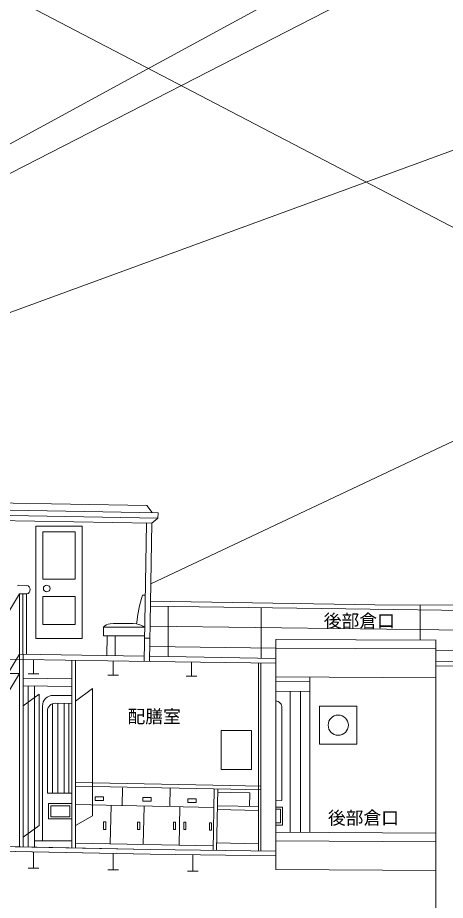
# Model space of a CAD drawing. Units: millimetres, scale not verified. Extents: x -51052 to 51048, y -29700 to 29700.
# Drawn here: x -24456 to -18436, y -15323 to -2903 of the extents above; entities that cross this region are included whole.
import ezdxf
from ezdxf.enums import TextEntityAlignment as Align

# ---------------------------------------------------------------- set-up
doc = ezdxf.new("R2010")
doc.units = ezdxf.units.MM
doc.header["$LTSCALE"] = 100
doc.layers.add('0-3_keijou', color=7, linetype='Continuous', lineweight=18)
doc.layers.add('0-5_text', color=7, linetype='Continuous')
doc.styles.add('ＭＳ ゴシック', font='')
doc.styles.get('ＭＳ ゴシック').set_extended_font_data('MS Gothic')

msp = doc.modelspace()

# ---------------------------------------------------------------- linework, layer by layer
at = {"layer": '0-3_keijou'}
for p, q in [((-27316.4, -6504.5), (-10414.8, 2160.6)), ((-27271.4, -1190.8), (-10885.6, -9729.6)), ((-27211.9, -8018), (-9242.7, -1448.7)), ((-17493.3, -8469.6), (-22581.5, -10867.4)), ((-22564.3, -9867.8), (-22640, -9764.9)), ((-22481.6, -9944.6), (-22480.3, -9869.3)), ((-24201.1, -10056.9), (-23549.5, -10056.9)), ((-24201.1, -10056.9), (-24201.1, -11637.8)), ((-23549.5, -10056.9), (-23549.5, -11637.8)), ((-22481.6, -9944.6), (-22566.9, -10016.5)), ((-24104, -10138), (-23646.7, -10138)), ((-24104, -10138), (-24104, -10803.2)), ((-23646.7, -10138), (-23646.7, -10803.2)), ((-24104, -10803.2), (-23646.7, -10803.2)), ((-24330.3, -10890.9), (-24439.1, -10889.3)), ((-25603.5, -12943.9), (-24429.1, -11009.9)), ((-24330.3, -11011.3), (-24429.1, -11009.9)), ((-24428.6, -11860), (-24428.6, -11009.9)), ((-24384.9, -11860.6), (-24384.9, -11010.5)), ((-24330.3, -11861.4), (-24330.3, -11011.3)), ((-24104, -11045.5), (-24104, -11439.7)), ((-24104, -11045.5), (-23646.7, -11045.5)), ((-23646.7, -11045.5), (-23646.7, -11439.7)), ((-22699.7, -11026.5), (-22661.7, -11026.5)), ((-18791.2, -11169), (-18791.2, -11662.9)), ((-19494.9, -11226.1), (-22586.9, -11184)), ((-22335.9, -11187.4), (-22335.9, -11891.1)), ((-21027.3, -11205.2), (-21027.3, -11914)), ((-18099.6, -11243.7), (-19494.9, -11226.1)), ((-24104, -11439.7), (-23646.7, -11439.7)), ((-23248.1, -11476.9), (-23248.1, -11602.7)), ((-23248.1, -11476.9), (-22669.5, -11476.9)), ((-18099.6, -11523.4), (-22591.8, -11466.6)), ((-24201.1, -11637.8), (-23549.5, -11637.8)), ((-22671.6, -11602.7), (-23248.1, -11602.7)), ((-23196.2, -11602.7), (-23200.4, -11877.8)), ((-23086.2, -11602.7), (-23086.2, -11879.4)), ((-22594.6, -11633.2), (-22672.1, -11631.9)), ((-20824.3, -11652.2), (-18570, -11664.1)), ((-20824.3, -11652.2), (-20824.3, -12180.1)), ((-20820, -11652.2), (-18565.7, -11664.1)), ((-18570, -19331.4), (-18570, -11664.1)), ((-18570, -11664.1), (-18570, -12192)), ((-20824.3, -11772.6), (-22596.7, -11750.2)), ((-20824.3, -11773.6), (-18570, -11785.5)), ((-24377.2, -11934.7), (-28750.4, -11871.3)), ((-25499.1, -13623), (-24428.6, -11860)), ((-22676.5, -11885.4), (-24428.6, -11860)), ((-24428.6, -11860), (-24428.6, -14569.3)), ((-24377.2, -11860.7), (-24377.2, -14570.4)), ((-20824.3, -11917.6), (-22589.5, -11886.6)), ((-18099.6, -11807), (-18570, -11801.1)), ((-24231.9, -12136.8), (-24231.9, -11936.8)), ((-23693.8, -11945.3), (-23693.8, -14585.2)), ((-23642.4, -11945.3), (-23642.4, -14585.2)), ((-23110.2, -12153), (-23110.2, -11953)), ((-22011.4, -12168.2), (-22011.4, -11968.2)), ((-21067.9, -11980.7), (-21067.9, -14626.5)), ((-21032.9, -11981.2), (-21032.9, -14627)), ((-20824.3, -12184), (-20824.3, -11984)), ((-18099.6, -11964.8), (-18570, -11956.6)), ((-14685.9, -12076.3), (-18570, -12020.9)), ((-24306.9, -12136.8), (-24156.9, -12136.8)), ((-23185.2, -12153), (-23035.2, -12153)), ((-22086.4, -12168.2), (-21936.4, -12168.2)), ((-23693.8, -12206.3), (-24377.2, -12196.4)), ((-20824.3, -12180.1), (-18570, -12192)), ((-20824.3, -12180.1), (-20824.3, -14890)), ((-20824.3, -12244.1), (-20344.4, -12246.7)), ((-20344.4, -12182.7), (-20344.4, -14368)), ((-23693.8, -12316.1), (-24377.2, -12306.2)), ((-24306.7, -12307.2), (-24306.7, -14571.8)), ((-24220.4, -12308.5), (-24220.4, -14573.5)), ((-23402.7, -12343.7), (-23642.4, -12520.2)), ((-23402.7, -12343.7), (-23402.7, -14132.6)), ((-20824.3, -12380.2), (-20344.4, -12382.7)), ((-20623, -12381.2), (-20623, -14366.5)), ((-20476.8, -12382), (-20476.8, -14367.3)), ((-24152.4, -12421.4), (-24377.5, -12587.2)), ((-24152.4, -12421.4), (-24152.4, -14267.4)), ((-23693.8, -12442.8), (-23954.9, -12439)), ((-24107.1, -12589), (-24107.1, -14485.4)), ((-24038, -12659.2), (-24038, -13816.6)), ((-23965.3, -12555.7), (-23965.3, -13816.6)), ((-23693.8, -12552.6), (-23926.4, -12549.2)), ((-23890.6, -12549.7), (-23890.6, -13816.6)), ((-23802.4, -12551), (-23802.4, -13816.6)), ((-23734.5, -12552), (-23734.5, -13816.6)), ((-20736.6, -12612.6), (-20736.6, -13916)), ((-21590.4, -13482.2), (-21590.4, -12934.2)), ((-21462.9, -13708.4), (-23642.4, -13664.5)), ((-21456.1, -13760.5), (-23642.4, -13716.5)), ((-22981.2, -13740.7), (-22986.2, -13989.5)), ((-22307.6, -13743.4), (-22312.6, -13992.1)), ((-21688.1, -13755.8), (-21705.5, -14617.9)), ((-21640.8, -13756.8), (-21658.2, -14618.7)), ((-21032.9, -13717), (-21462.9, -13708.4)), ((-21032.9, -13769), (-21456.1, -13760.5)), ((-23693.8, -13816.6), (-24038, -13816.6)), ((-21186.9, -13810.9), (-21190.8, -14001.1)), ((-23693.8, -13961.7), (-24020.7, -13961.7)), ((-24020.7, -13961.7), (-24020.7, -14176.8)), ((-23723.8, -13991.7), (-23990.7, -13991.7)), ((-23990.7, -13991.7), (-23990.7, -14146.8)), ((-23723.8, -13991.7), (-23723.8, -14146.8)), ((-21693.3, -14015.5), (-23642.4, -13976.3)), ((-23141.1, -13986.4), (-23152, -14527.9)), ((-23141.1, -13986.4), (-23152, -14527.9)), ((-22677.5, -13995.7), (-22688.4, -14537.3)), ((-22174.5, -14005.8), (-22185.4, -14547.4)), ((-21067.9, -14003.6), (-21645.6, -13992)), ((-20824.3, -13915.5), (-20736.6, -13916)), ((-23723.8, -14146.8), (-23990.7, -14146.8)), ((-23402.7, -14132.6), (-23642.4, -14271.9)), ((-21067.9, -14056.6), (-21646.6, -14045)), ((-24152.4, -14267.4), (-24377.5, -14433.2)), ((-23693.8, -14176.8), (-24020.7, -14176.8)), ((-20824.3, -14365.4), (-18570, -14377.3)), ((-22589.5, -14606.4), (-28750.4, -14482.3)), ((-23693.8, -14485.4), (-24220.4, -14485.4)), ((-21704.2, -14557.1), (-23642.4, -14518.1)), ((-21067.9, -14526.6), (-21656.1, -14514.8)), ((-20824.3, -14486.9), (-18570, -14498.8)), ((-22589.5, -14674.3), (-28750.4, -14550.3)), ((-24231.9, -14871.3), (-24231.9, -14641.3)), ((-23110.2, -14893.8), (-23110.2, -14663.8)), ((-21988.5, -14912.3), (-21988.5, -14682.3)), ((-24306.9, -14871.3), (-24156.9, -14871.3)), ((-23185.2, -14893.8), (-23035.2, -14893.8)), ((-20824.3, -14890), (-18570, -14901.9)), ((-22063.5, -14912.3), (-21913.5, -14912.3))]:
    msp.add_line(p, q, dxfattribs=at)
for points in [[(-27338.2, -6189.6), (-22579.9, -3598.4), (-15280.2, 366.9), (-9859.6, 3344.1)], [(-22480.3, -9869.3), (-25867.5, -9811), (-26664.2, -9797.3)], [(-22640, -9764.9), (-25867.5, -9709.4), (-26450.1, -9699.4)], [(-22481.6, -9944.6), (-25867.5, -9886.4), (-26662.2, -9872.8)], [(-22566.9, -10016.5), (-25867.5, -9959.7), (-26538.4, -9948.2)], [(-22677.8, -11959.3), (-22663.6, -11134.7), (-22644.3, -10015.1)], [(-22600.3, -11960.4), (-22586.1, -11135.7), (-22566.9, -10016.5)], [(-18099.6, -11171.4), (-19429.8, -11166.9), (-22585.7, -11113.3)], [(-20824.3, -11984), (-22589.5, -11960.6), (-24377.2, -11934.7)], [(-25444.8, -13803.7), (-24428.6, -12130.1), (-24592.6, -12130.1)], [(-21590.4, -13482.2), (-21164.3, -13482.2), (-21164.3, -12934.2), (-21590.4, -12934.2)], [(-21186.9, -13810.9), (-21456.1, -13805.5), (-21641.7, -13801.8)], [(-20824.3, -14011.9), (-20728.2, -14011.9), (-20728.2, -14263.3), (-20824.3, -14263.3)], [(-20824.3, -14041.9), (-20758.2, -14041.9), (-20758.2, -14233.3), (-20824.3, -14233.3)], [(-20824.3, -14629.8), (-22589.5, -14606.4), (-28750.4, -14482.3)], [(-20824.3, -14697.7), (-22589.5, -14674.3), (-28750.4, -14550.3)]]:
    msp.add_lwpolyline(points, dxfattribs=at)
for points in [[(-20206.3, -12592.5), (-19681.5, -12592.5), (-19681.5, -13125), (-20206.3, -13125)], [(-23367.2, -13866.5), (-23248.5, -13866.5), (-23248.5, -13919.5), (-23367.2, -13919.5)], [(-23367.2, -13866.5), (-23248.5, -13866.5), (-23248.5, -13919.5), (-23367.2, -13919.5)], [(-22695.2, -13876.2), (-22576.5, -13876.2), (-22576.5, -13929.1), (-22695.2, -13929.1)], [(-22062.2, -13895.4), (-21943.5, -13895.4), (-21943.5, -13948.4), (-22062.2, -13948.4)], [(-23245.8, -14218.7), (-23216.1, -14218.7), (-23216.1, -14324.7), (-23245.8, -14324.7)], [(-23245.8, -14218.7), (-23216.1, -14218.7), (-23216.1, -14324.7), (-23245.8, -14324.7)], [(-22767.9, -14221.8), (-22738.2, -14221.8), (-22738.2, -14327.7), (-22767.9, -14327.7)], [(-22265, -14221.3), (-22235.3, -14221.3), (-22235.3, -14327.3), (-22265, -14327.3)], [(-22116.6, -14221.3), (-22087, -14221.3), (-22087, -14327.3), (-22116.6, -14327.3)], [(-21755.7, -14230.5), (-21726, -14230.5), (-21726, -14336.5), (-21755.7, -14336.5)]]:
    msp.add_lwpolyline(points, close=True, dxfattribs=at)
for centre, radius in [((-24047.5, -10934), 46.6), ((-19943.9, -12858.7), 142)]:
    msp.add_circle(centre, radius, dxfattribs=at)
for centre, radius, start, end in [((-24439.4, -10909.3), 20, 89.16967, 148.73349), ((-24342.4, -10951.1), 61.4, 281.34816, 78.65184), ((-20561.4, -11670.7), 2233.3, 163.23378, 173.86896), ((-22969.1, -14276.8), 2850.8, 86.23419, 93.76581), ((-23150.6, -11560.4), 128.4, 92.59124, 139.44902), ((-22914.5, -11928.7), 514, 61.52136, 75.04525), ((-23957.1, -12589), 150, 89.16967, 180), ((-20828.1, -12607.8), 91.7, 356.97584, 87.62375), ((-23928, -12659.2), 110, 89.16967, 180)]:
    msp.add_arc(centre, radius, start, end, dxfattribs=at)

# ---------------------------------------------------------------- texts
at = {"layer": '0-5_text', "style": 'ＭＳ ゴシック'}
for s, p in [('後部倉口', (-20147.8, -11536.9)), ('配膳室', (-22910.2, -12882.6)), ('後部倉口', (-20089.4, -14309.3))]:
    msp.add_text(s, height=183.3, dxfattribs=at).set_placement(p, align=Align.BOTTOM_LEFT)

doc.saveas('drawing.dxf')
